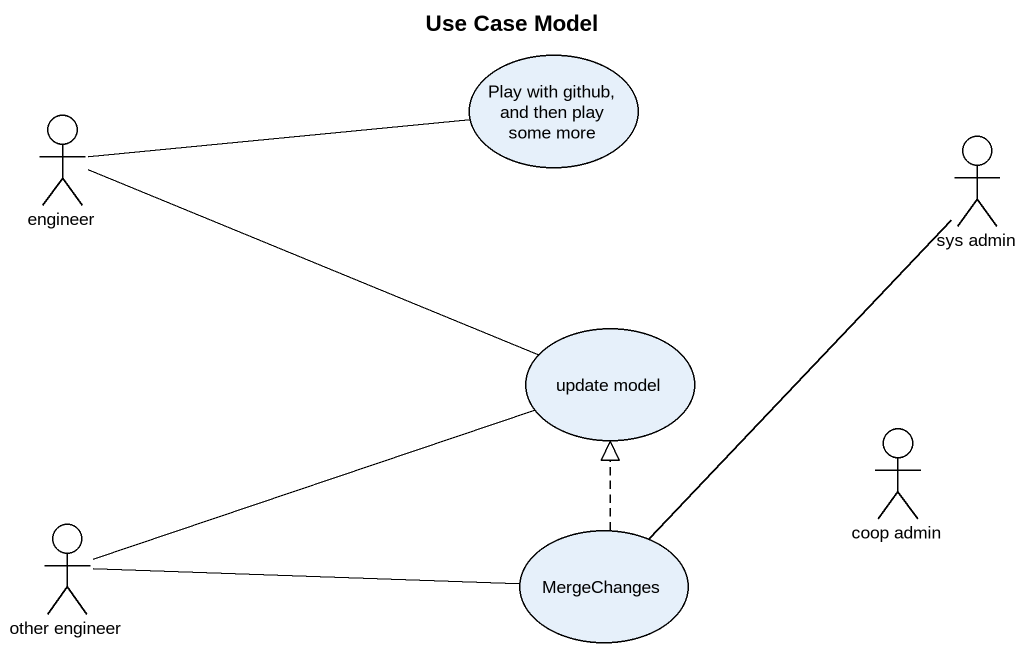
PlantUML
@startuml
title Use Case Model
usecase "Play with github, and then play some more" as Play_with_github_and_then
actor engineer
actor "sys admin" as sys_admin
usecase "update model" as update_model
actor "coop admin" as coop_admin
actor "other engineer" as other_engineer
usecase MergeChanges
engineer -right- Play_with_github_and_then
engineer -right- update_model
sys_admin -- MergeChanges
other_engineer -right- update_model
other_engineer -right- MergeChanges
MergeChanges .up.|> update_model
@enduml
